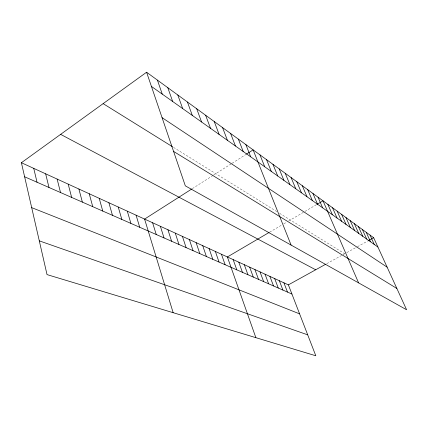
<?xml version="1.0" encoding="UTF-8"?>
<svg xmlns="http://www.w3.org/2000/svg" width="428" height="428" viewBox="0 0 428 428"><rect width="100%" height="100%" fill="white"/><g stroke="black" fill="none" stroke-linecap="round" stroke-linejoin="round"><path stroke-width="0.32" stroke-dasharray="2.14 1.6" d="M192.327 188.641L213.053 175.427M213.604 175.073L231.543 163.64M232.088 163.287L245.875 154.497M269.64 232.153L282.111 224.834M283.759 223.865L286.503 222.255M288.697 220.966L304.367 211.769M304.913 211.448L316.394 204.707M326.741 263.675L342.416 255.013M342.983 254.703L346.327 252.852M346.878 252.552L356.84 247.047M357.396 246.737L367.47 241.173M173.49 147.366L276.793 211.576M279.591 213.315L344.674 253.767"/><path stroke-width="0.64" d="M21.4 162.726L288.386 284.866L315.805 355.77L47.027 274.605L21.4 162.726L146.585 72.23L373.676 237.743L406.6 309.765L185.324 185.848L146.585 72.23M191.787 188.989L144.589 219.083L173.147 312.691M246.432 154.144L253.119 149.88L291.099 245.084M269.1 232.468L227.38 256.955L255.869 337.671M316.95 204.386L323.017 200.823L358.594 282.881M288.386 284.866L325.628 264.29M368.032 240.862L373.676 237.743M39.296 240.857L307.716 334.851M31.688 207.634L299.6 313.863M24.621 176.791L291.928 294.025M60.632 134.365L315.687 269.784M173.586 151.421L396.868 288.483M103.137 103.64L172.42 146.702M162.073 117.663L387.126 267.163M151.426 86.435L377.919 247.031M369.99 235.063L374.265 244.441M366.224 232.313L370.52 241.788M362.366 229.499L366.689 239.07M358.413 226.621L362.762 236.283M354.363 223.673L358.739 233.431M350.216 220.65L354.619 230.51M345.968 217.552L350.393 227.514M341.608 214.375L346.065 224.443M337.141 211.116L341.619 221.292M332.551 207.773L337.061 218.061M327.848 204.343L332.379 214.744M318.058 197.206L322.637 207.831M312.959 193.493L317.565 204.236M307.721 189.674L312.349 200.539M302.334 185.752L306.988 196.741M296.797 181.713L301.473 192.83M291.099 177.561L295.796 188.802M285.23 173.286L289.954 184.661M279.19 168.883L283.935 180.391M272.968 164.347L277.735 175.994M266.553 159.671L271.341 171.462M259.94 154.85L264.745 166.781M245.859 144.589L250.696 156.819M238.353 139.121L243.206 151.512M230.596 133.461L235.454 146.018M283.925 282.822L287.477 292.073M222.56 127.608L227.434 140.331M279.361 280.736L282.924 290.077M274.69 278.601L278.27 288.039M214.246 121.547L219.125 134.435M269.918 276.418L273.508 285.947M205.627 115.266L210.512 128.33M265.034 274.182L268.629 283.807M260.031 271.892L263.643 281.619M196.693 108.755L201.577 121.996M254.911 269.554L258.533 279.382M249.668 267.152L253.301 277.087M187.421 101.998L192.311 115.421M244.302 264.697L247.94 274.733M238.797 262.182L242.446 272.326M177.797 94.984L182.681 108.594M233.158 259.603L236.812 269.854M167.797 87.692L172.671 101.5M221.453 254.243L225.112 264.723M157.402 80.116L162.26 94.117M215.37 251.461L219.034 262.059M209.126 248.609L212.796 259.32M202.717 245.677L206.392 256.511M196.136 242.665L199.812 253.627M189.379 239.573L193.049 250.658M182.43 236.395L186.1 247.614M175.287 233.126L178.952 244.479M167.942 229.766L171.601 241.253M160.382 226.305L164.036 237.936M152.603 222.747L156.247 234.517M136.083 215.188L139.705 227.263M127.303 211.175L130.909 223.405M118.246 207.029L121.83 219.425M108.889 202.749L112.452 215.311M99.226 198.33L102.763 211.063M89.233 193.761L92.742 206.665M78.896 189.032L82.369 202.118M68.202 184.136L71.637 197.41M57.127 179.07L60.514 192.53M45.646 173.821L48.99 187.475M33.748 168.375L37.033 182.232"/></g></svg>
